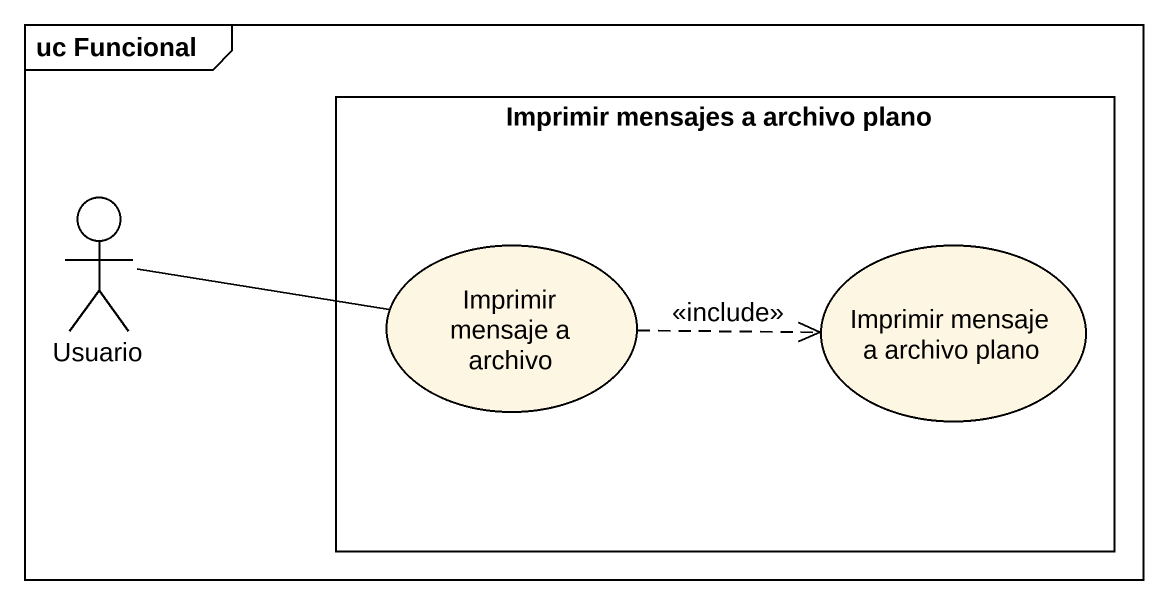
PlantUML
@startuml
mainframe uc Funcional
rectangle "Imprimir mensajes a archivo plano" as Imprimir_mensajes_a_archivo {
  usecase "Imprimir mensaje a archivo" as Imprimir_mensaje_a_archivo
  usecase "Imprimir mensaje a archivo plano" as Imprimir_mensaje_a_archivo_2
}
actor Usuario
Usuario -right- Imprimir_mensaje_a_archivo
Imprimir_mensaje_a_archivo .right.> Imprimir_mensaje_a_archivo_2 : <<include>>
@enduml
